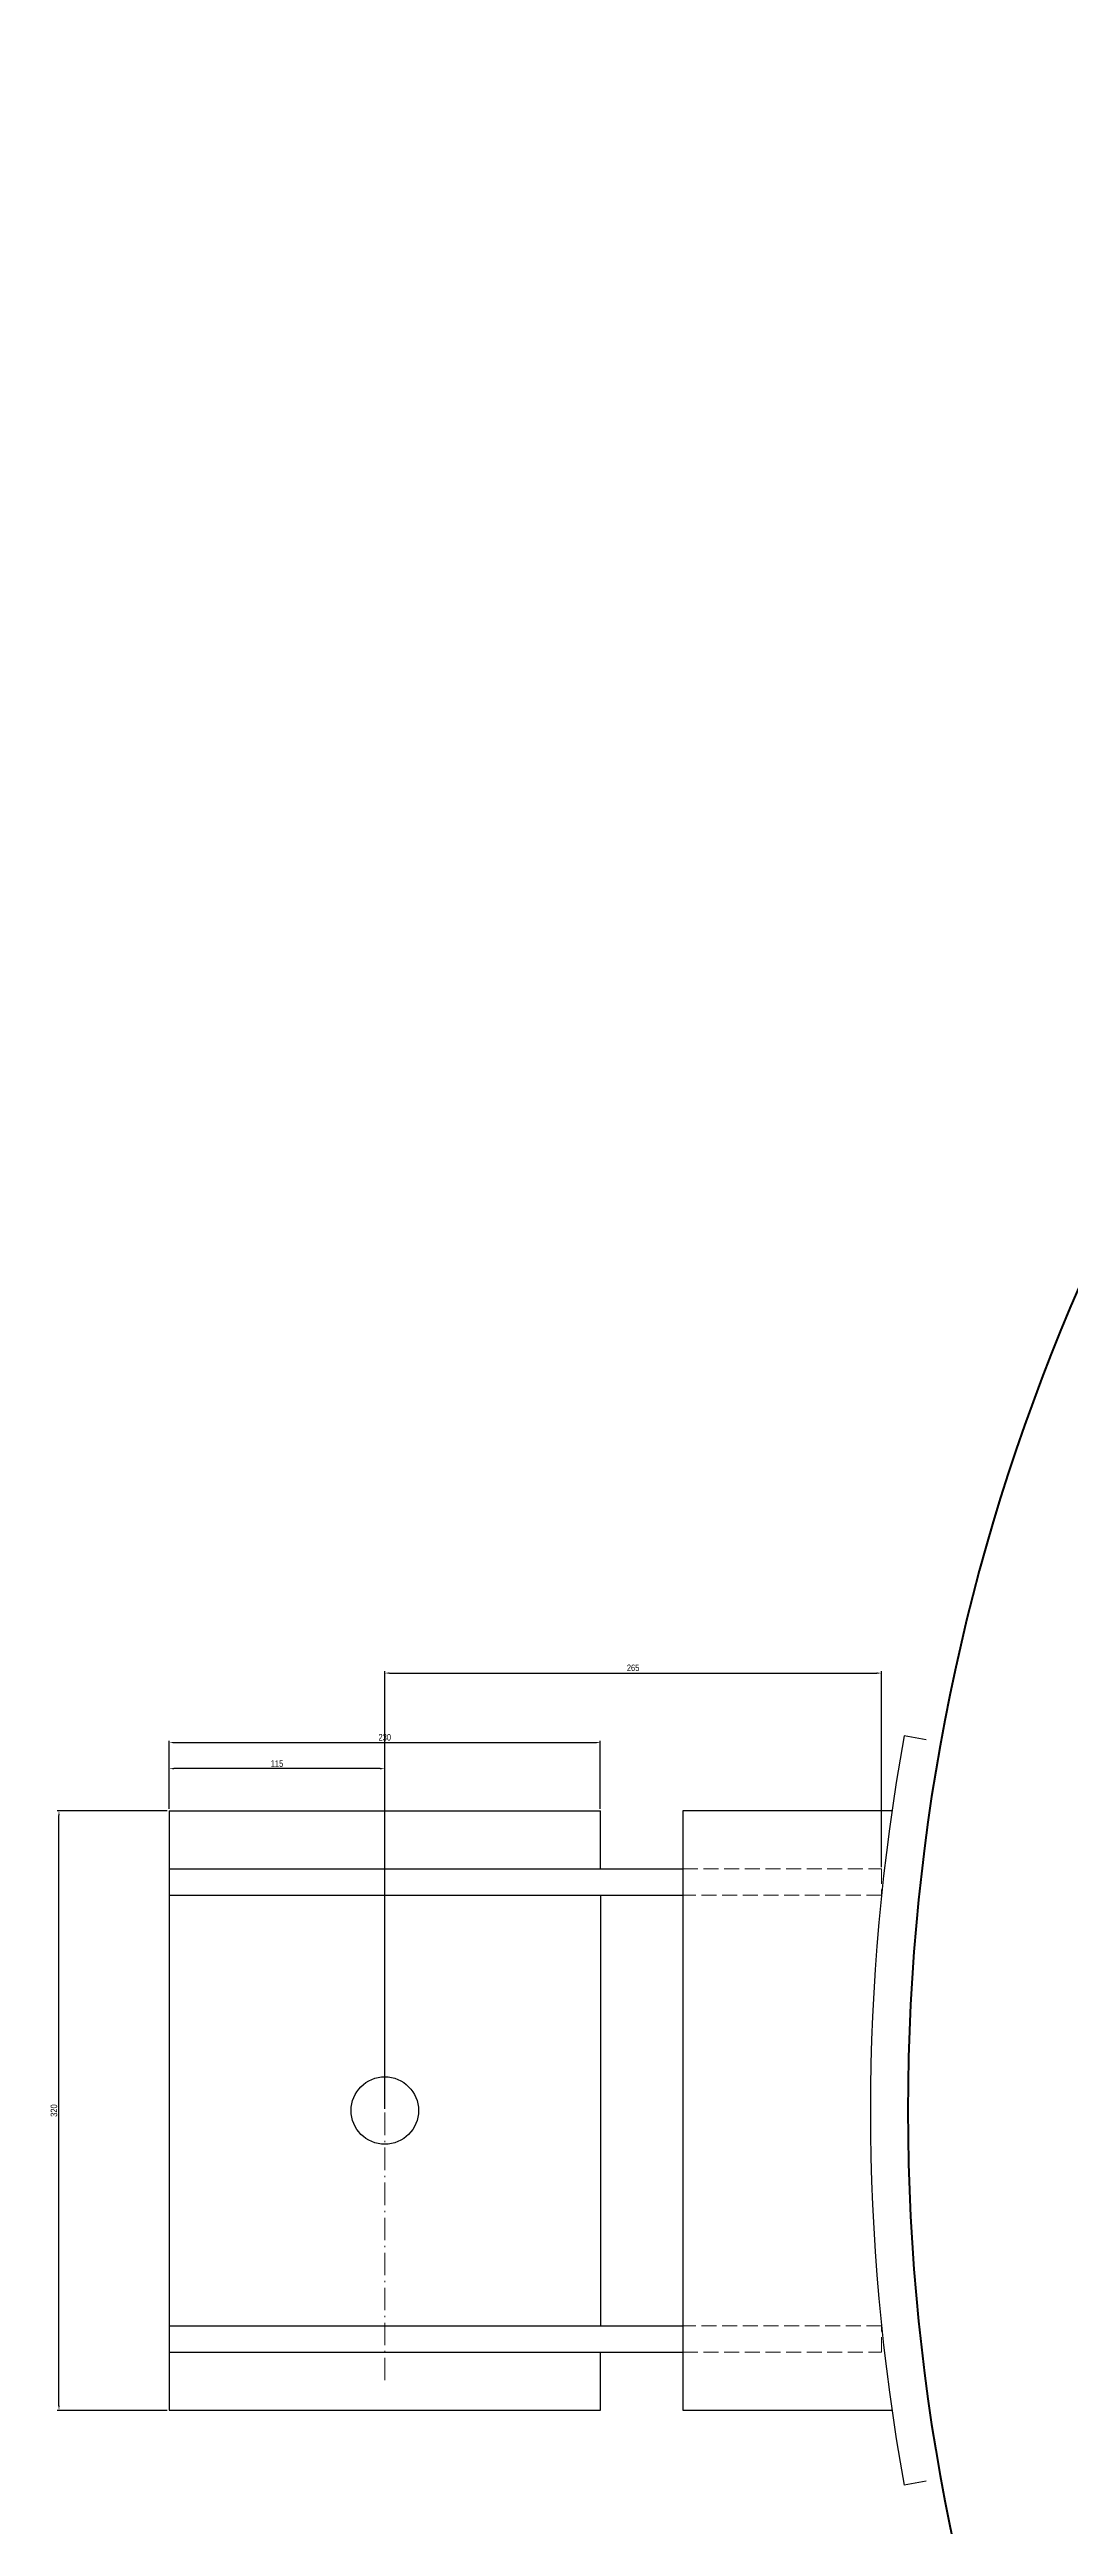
# Model space of a CAD drawing. Header units: millimetres. Extents: x -10878 to 64959, y -43701 to 1476.
# Drawn here: x 42642 to 43186, y -23538 to -22216 of the extents above; entities that cross this region are included whole.
import ezdxf

# ---------------------------------------------------------------- set-up
doc = ezdxf.new("R2010")
doc.units = ezdxf.units.MM
doc.linetypes.add('Center', pattern=[18.7, 12, -3, 0.7, -3])
doc.linetypes.add('Dashed', pattern=[11, 8, -3])
for name, color, linetype, lineweight in [('0DataFlow-GsBzEquipOutline', 4, 'Continuous', 60), ('中心线', 1, 'Center', 18), ('虚线', 6, 'Dashed', 18)]:
    doc.layers.add(name, color=color, linetype=linetype, lineweight=lineweight)
doc.styles.add('HGCAD', font='HGCAD.SHX', dxfattribs={"width": 0.75, "bigfont": 'HGCADHZ.SHX'})
doc.dimstyles.new('HGCAD$0', dxfattribs={"dimtxt": 3.5, "dimasz": 2.5, "dimexe": 1, "dimexo": 1, "dimgap": 1, "dimtad": 1, "dimdec": 1, "dimdsep": 46, "dimtxsty": 'HGCAD', "dimcen": 0, "dimadec": 1, "dimazin": 2, "dimtfac": 1, "dimtmove": 0, "dimatfit": 1, "dimfxl": 0, "dimarcsym": 0})

# ---------------------------------------------------------------- blocks, each defined once
blk = doc.blocks.new('*D57')
at = {"color": 0, "lineweight": -2, "transparency": 16777216}
for p, q in [((42705.4, -23155.5), (42705.4, -23119.1)), ((42707.9, -23120.1), (42932.9, -23120.1)), ((42935.4, -23155.5), (42935.4, -23119.1))]:
    blk.add_line(p, q, dxfattribs=at)
at = {"color": 0, "transparency": 16777216}
for points in [[(42707.9, -23119.7), (42707.9, -23120.5), (42705.4, -23120.1)], [(42932.9, -23119.7), (42932.9, -23120.5), (42935.4, -23120.1)]]:
    blk.add_solid(points, dxfattribs=at)
at = {"layer": 'Defpoints', "color": 0, "transparency": 16777216}
for p in [(42935.4, -23120.1), (42705.4, -23156.5), (42935.4, -23156.5)]:
    blk.add_point(p, dxfattribs=at)
at = {"color": 0, "transparency": 16777216, "insert": (42820.4, -23117.3), "char_height": 3.5, "attachment_point": 5, "style": 'HGCAD'}
blk.add_mtext('230', dxfattribs=at)
blk = doc.blocks.new('*D58')
at = {"color": 0, "lineweight": -2, "transparency": 16777216}
for p, q in [((42705.4, -23155.5), (42705.4, -23133)), ((42817.9, -23134), (42707.9, -23134)), ((42820.4, -23171.5), (42820.4, -23133))]:
    blk.add_line(p, q, dxfattribs=at)
at = {"color": 0, "transparency": 16777216}
for points in [[(42707.9, -23133.6), (42707.9, -23134.4), (42705.4, -23134)], [(42817.9, -23133.6), (42817.9, -23134.4), (42820.4, -23134)]]:
    blk.add_solid(points, dxfattribs=at)
at = {"layer": 'Defpoints', "color": 0, "transparency": 16777216}
for p in [(42705.4, -23134), (42705.4, -23156.5), (42820.4, -23172.5)]:
    blk.add_point(p, dxfattribs=at)
at = {"color": 0, "transparency": 16777216, "insert": (42762.9, -23131.3), "char_height": 3.5, "attachment_point": 5, "style": 'HGCAD'}
blk.add_mtext('115', dxfattribs=at)
blk = doc.blocks.new('*D59')
at = {"color": 0, "lineweight": -2, "transparency": 16777216}
for p, q in [((42820.4, -23315.5), (42820.4, -23082)), ((43085.4, -23186.5), (43085.4, -23082)), ((42822.9, -23083), (43082.9, -23083))]:
    blk.add_line(p, q, dxfattribs=at)
at = {"color": 0, "transparency": 16777216}
for points in [[(42822.9, -23082.6), (42822.9, -23083.4), (42820.4, -23083)], [(43082.9, -23082.6), (43082.9, -23083.4), (43085.4, -23083)]]:
    blk.add_solid(points, dxfattribs=at)
at = {"layer": 'Defpoints', "color": 0, "transparency": 16777216}
for p in [(43085.4, -23083), (43085.4, -23187.5), (42820.4, -23316.5)]:
    blk.add_point(p, dxfattribs=at)
at = {"color": 0, "transparency": 16777216, "insert": (42952.9, -23080.2), "char_height": 3.5, "attachment_point": 5, "style": 'HGCAD'}
blk.add_mtext('265', dxfattribs=at)
blk = doc.blocks.new('*D63')
at = {"color": 0, "lineweight": -2, "transparency": 16777216}
for p, q in [((42704.4, -23156.5), (42645.6, -23156.5)), ((42646.6, -23474), (42646.6, -23159)), ((42704.4, -23476.5), (42645.6, -23476.5))]:
    blk.add_line(p, q, dxfattribs=at)
at = {"color": 0, "transparency": 16777216}
for points in [[(42646.2, -23159), (42647, -23159), (42646.6, -23156.5)], [(42646.2, -23474), (42647, -23474), (42646.6, -23476.5)]]:
    blk.add_solid(points, dxfattribs=at)
at = {"layer": 'Defpoints', "color": 0, "transparency": 16777216}
for p in [(42646.6, -23156.5), (42705.4, -23156.5), (42705.4, -23476.5)]:
    blk.add_point(p, dxfattribs=at)
at = {"color": 0, "transparency": 16777216, "insert": (42643.9, -23316.5), "char_height": 3.5, "attachment_point": 5, "rotation": 90, "style": 'HGCAD'}
blk.add_mtext('320', dxfattribs=at)

msp = doc.modelspace()

# ---------------------------------------------------------------- linework, layer by layer
for p, q in [((43109.32, -23118.61), (43097.51, -23116.47)), ((42705.43, -23156.47), (42705.43, -23476.47)), ((42705.43, -23156.47), (42935.43, -23156.47)), ((42935.43, -23187.47), (42935.43, -23156.47)), ((43091, -23156.47), (42979.51, -23156.47)), ((42979.51, -23156.47), (42979.51, -23476.47)), ((42705.43, -23187.47), (42979.51, -23187.47)), ((42705.43, -23201.47), (42979.51, -23201.47)), ((42935.43, -23201.47), (42935.43, -23431.47)), ((42705.43, -23431.47), (42979.51, -23431.47)), ((42705.43, -23445.47), (42979.51, -23445.47)), ((42935.43, -23476.47), (42935.43, -23445.47)), ((42705.43, -23476.47), (42935.43, -23476.47)), ((42979.51, -23476.47), (43091, -23476.47)), ((43109.32, -23514.32), (43097.51, -23516.46))]:
    msp.add_line(p, q)
msp.add_circle((42820.43, -23316.47), 18)
msp.add_arc((44199.51, -23316.47), 1120, 169.7135, 190.2865)
at = {"layer": '0DataFlow-GsBzEquipOutline'}
msp.add_lwpolyline([(43099.51, -23316.47, 1), (45299.51, -23316.47, 1), (43099.51, -23316.47, 1.3814863)], format="xyb", dxfattribs=at)
at = {"layer": '中心线', "color": 1, "linetype": 'Center'}
msp.add_line((42820.43, -23460.47), (42820.43, -23172.47), dxfattribs=at)
at = {"layer": '虚线', "color": 6, "linetype": 'Dashed'}
for p, q in [((42979.51, -23187.47), (43085.43, -23187.47)), ((43085.43, -23187.47), (43085.43, -23201.47)), ((43085.43, -23201.47), (42979.51, -23201.47)), ((43085.43, -23431.47), (42979.51, -23431.47)), ((43085.43, -23445.47), (43085.43, -23431.47)), ((42979.51, -23445.47), (43085.43, -23445.47))]:
    msp.add_line(p, q, dxfattribs=at)

# ---------------------------------------------------------------- dimensions: what is measured, and where the dimension line sits
for base, p1, p2, picture, middle in [((43085.43, -23082.98), (42820.43, -23316.47), (43085.43, -23187.47), '*D59', (42952.93, -23080.23)), ((42935.43, -23120.09), (42705.43, -23156.47), (42935.43, -23156.47), '*D57', (42820.43, -23117.34)), ((42705.43, -23134.01), (42820.43, -23172.47), (42705.43, -23156.47), '*D58', (42762.93, -23131.26))]:
    dim = msp.add_linear_dim(base=base, p1=p1, p2=p2, dimstyle='HGCAD$0', override={"dimtfill": 0})
    dim.commit()
    dim.dimension.update_dxf_attribs({"geometry": picture, "text_midpoint": middle})
dim = msp.add_linear_dim(base=(42646.62, -23156.47), p1=(42705.43, -23476.47), p2=(42705.43, -23156.47), angle=90, dimstyle='HGCAD$0', override={"dimtfill": 0})
dim.commit()
dim.dimension.update_dxf_attribs({"geometry": '*D63', "text_midpoint": (42643.87, -23316.47)})

doc.saveas('drawing.dxf')
